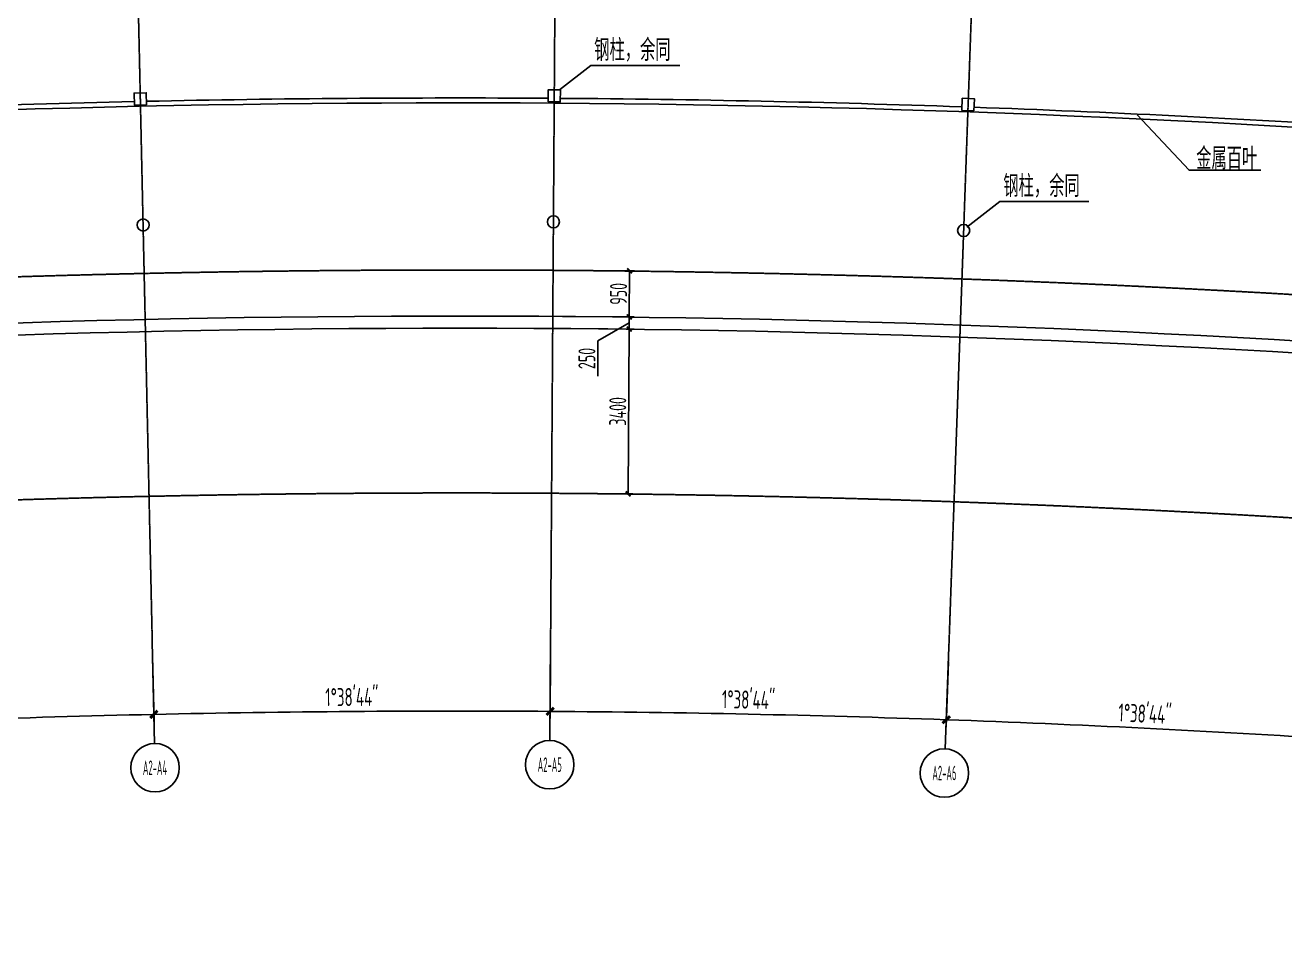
# Model space of a CAD drawing. Header units: millimetres. Extents: x 11536546 to 24947533, y -12764720 to -6308891.
# Drawn here: x 11769832 to 11795811, y -6414175 to -6395427 of the extents above; entities that cross this region are included whole.
import ezdxf
from ezdxf.enums import TextEntityAlignment as Align

# ---------------------------------------------------------------- set-up
doc = ezdxf.new("R2010")
doc.units = ezdxf.units.MM
doc.header["$LTSCALE"] = 10
doc.linetypes.add('A2-RG-AXIS$0$CENTER', pattern=[2, 1.25, -0.25, 0.25, -0.25])
doc.linetypes.add('A2-RG-AXIS$0$DOTE', pattern=[2.42, 2, -0.2, 0.02, -0.2])
for name, color, linetype in [('A2-RB-F5$0$A-DIMS-100', 1, 'Continuous'), ('A2-RG-AXIS$0$A-AXIS', 1, 'Continuous'), ('A2-RG-AXIS$0$A-DIMS-100', 1, 'Continuous'), ('A2-RG-AXIS$0$A-GRID', 1, 'A2-RG-AXIS$0$CENTER'), ('A2-RG-AXIS$0$A-SYMB', 4, 'Continuous'), ('A2-RI-F5$0$A-COLUMN', 9, 'Continuous'), ('A2-RI-F5$0$A-ROOF-DRAN', 175, 'Continuous'), ('A2-RI-F5$0$A-ROOF-EDGE', 2, 'Continuous'), ('A2-RI-F5$0$A-SYMB', 4, 'Continuous'), ('A2-RI-F5$0$A-SYMB-AREA', 4, 'Continuous'), ('A2-RI-F5$0$A-SYMB-NAME', 4, 'Continuous'), ('A2-RI-F5$0$an-wall', 4, 'Continuous')]:
    doc.layers.add(name, color=color, linetype=linetype)
doc.styles.add('A2-RB-F5$0$XD2008', font='hzs.shx', dxfattribs={"width": 0.7, "bigfont": 'hztxt.shx'})
doc.styles.add('A2-RG-AXIS$0$ECADI', font='hzs.shx', dxfattribs={"width": 0.7, "bigfont": 'hztxt.shx'})
doc.styles.add('A2-RG-AXIS$0$XD2008', font='hzs.shx', dxfattribs={"width": 0.7, "bigfont": 'hztxt.shx'})
doc.styles.add('A2-RI-F5$0$ECADI', font='hzs.shx', dxfattribs={"width": 0.7, "bigfont": 'hztxt.shx'})
doc.dimstyles.new('A2-RB-F5$0$XD100$0', dxfattribs={"dimscale": 100, "dimtxt": 3.5, "dimasz": 1, "dimexe": 1, "dimexo": 2, "dimgap": 0.5, "dimtad": 1, "dimdec": 0, "dimdsep": 46, "dimtxsty": 'A2-RB-F5$0$XD2008', "dimblk1": 'A2-RB-F5$0$_ArchTick', "dimblk2": 'A2-RB-F5$0$_ArchTick', "dimsah": 1, "dimcen": 2.5, "dimclrt": 4, "dimaunit": 1, "dimadec": 0, "dimazin": 0, "dimtfac": 1, "dimtdec": 0, "dimtix": 1, "dimtmove": 1, "dimatfit": 3, "dimfxl": 0, "dimtolj": 1, "dimtzin": 0, "dimarcsym": 0})
doc.dimstyles.new('A2-RG-AXIS$0$XD150', dxfattribs={"dimscale": 300, "dimtxt": 2.5, "dimasz": 1.5, "dimexe": 1, "dimexo": 2, "dimgap": 0.5, "dimtad": 1, "dimdec": 0, "dimdsep": 46, "dimtxsty": 'A2-RG-AXIS$0$XD2008', "dimcen": 2.5, "dimclrt": 4, "dimaunit": 1, "dimadec": 3, "dimazin": 0, "dimtfac": 1, "dimtdec": 0, "dimtmove": 2, "dimatfit": 3, "dimfxl": 0, "dimtolj": 1, "dimtzin": 0, "dimarcsym": 0})

# ---------------------------------------------------------------- blocks, each defined once
blk = doc.blocks.new('A2-RG-AXIS$0$ECADI-TAG-GRID')
at = {"color": 13}
blk.add_circle((0, 0), 5, dxfattribs=at)
at = {"style": 'A2-RG-AXIS$0$ECADI', "width": 0.7}
blk.add_attdef('GRID', text='', height=5, dxfattribs=at).set_placement((0, 0), align=Align.MIDDLE)
blk = doc.blocks.new('A2-RG-AXIS$0$_ArchTick')
at = {"color": 0, "linetype": 'ByBlock', "const_width": 0.4}
blk.add_lwpolyline([(-0.5, -0.5), (0.5, 0.5)], dxfattribs=at)
blk = doc.blocks.new('*D496')
at = {"layer": 'A2-RG-AXIS$0$A-DIMS-100', "color": 0, "lineweight": -2, "ltscale": 3, "transparency": 16777216}
for p, q in [((11780666, -6408385), (11780657, -6409735)), ((11788872, -6408559), (11788824, -6409908))]:
    blk.add_line(p, q, dxfattribs=at)
blk.add_arc((11778731, -6694179), 284600, 87.96659, 89.61201, dxfattribs=at)
at = {"layer": 'Defpoints', "color": 0, "ltscale": 3, "transparency": 16777216}
for p in [(11780668, -6408085), (11788882, -6408259), (11786106, -6409674), (11778731, -6694179)]:
    blk.add_point(p, dxfattribs=at)
at = {"layer": 'A2-RG-AXIS$0$A-DIMS-100', "color": 0, "lineweight": -2, "ltscale": 3, "transparency": 16777216, "xscale": 150, "yscale": 150, "zscale": 150}
for p, rotation in [((11780658, -6409585), 179.6120120871543), ((11788829, -6409758), 357.9665933294134)]:
    blk.add_blockref('A2-RG-AXIS$0$_ArchTick', p, dxfattribs=dict(at, rotation=rotation))
at = {"layer": 'A2-RG-AXIS$0$A-DIMS-100', "color": 4, "ltscale": 3, "transparency": 16777216, "insert": (11784750, -6409344), "char_height": 375, "attachment_point": 5, "rotation": 358.7893, "style": 'A2-RG-AXIS$0$XD2008'}
blk.add_mtext('\\A1;1°38\'44"', dxfattribs=at)
blk = doc.blocks.new('*D498')
at = {"layer": 'A2-RG-AXIS$0$A-DIMS-100', "color": 0, "lineweight": -2, "ltscale": 3, "transparency": 16777216}
for p, q in [((11788872, -6408559), (11788824, -6409908)), ((11797069, -6408968), (11796982, -6410315))]:
    blk.add_line(p, q, dxfattribs=at)
blk.add_arc((11778731, -6694179), 284600, 86.32117, 87.96659, dxfattribs=at)
at = {"layer": 'Defpoints', "color": 0, "ltscale": 3, "transparency": 16777216}
for p in [(11788882, -6408259), (11797088, -6408668), (11794272, -6410003), (11778731, -6694179)]:
    blk.add_point(p, dxfattribs=at)
at = {"layer": 'A2-RG-AXIS$0$A-DIMS-100', "color": 0, "lineweight": -2, "ltscale": 3, "transparency": 16777216, "xscale": 150, "yscale": 150, "zscale": 150}
for p, rotation in [((11788829, -6409758), 177.9665933294709), ((11796992, -6410165), 356.3211745693902)]:
    blk.add_blockref('A2-RG-AXIS$0$_ArchTick', p, dxfattribs=dict(at, rotation=rotation))
at = {"layer": 'A2-RG-AXIS$0$A-DIMS-100', "color": 4, "ltscale": 3, "transparency": 16777216, "insert": (11792927, -6409634), "char_height": 375, "attachment_point": 5, "rotation": 357.1439, "style": 'A2-RG-AXIS$0$XD2008'}
blk.add_mtext('\\A1;1°38\'44"', dxfattribs=at)
blk = doc.blocks.new('*D505')
at = {"layer": 'A2-RG-AXIS$0$A-DIMS-100', "color": 0, "lineweight": -2, "ltscale": 3, "transparency": 16777216}
for p, q in [((11780666, -6408385), (11780657, -6409735)), ((11772459, -6408448), (11772489, -6409797))]:
    blk.add_line(p, q, dxfattribs=at)
blk.add_arc((11778731, -6694179), 284600, 89.61201, 91.25743, dxfattribs=at)
at = {"layer": 'Defpoints', "color": 0, "ltscale": 3, "transparency": 16777216}
for p in [(11780668, -6408085), (11772452, -6408148), (11777934, -6409580), (11778731, -6694179)]:
    blk.add_point(p, dxfattribs=at)
at = {"layer": 'A2-RG-AXIS$0$A-DIMS-100', "color": 0, "lineweight": -2, "ltscale": 3, "transparency": 16777216, "xscale": 150, "yscale": 150, "zscale": 150}
for p, rotation in [((11772485, -6409647), 181.2574271685361), ((11780658, -6409585), 359.6120084107951)]:
    blk.add_blockref('A2-RG-AXIS$0$_ArchTick', p, dxfattribs=dict(at, rotation=rotation))
at = {"layer": 'A2-RG-AXIS$0$A-DIMS-100', "color": 4, "ltscale": 3, "transparency": 16777216, "insert": (11776569, -6409289), "char_height": 375, "attachment_point": 5, "rotation": 0.4347, "style": 'A2-RG-AXIS$0$XD2008'}
blk.add_mtext('\\A1;1°38\'44"', dxfattribs=at)
blk = doc.blocks.new('*D507')
at = {"layer": 'A2-RG-AXIS$0$A-DIMS-100', "color": 0, "lineweight": -2, "ltscale": 3, "transparency": 16777216}
for p, q in [((11772459, -6408448), (11772489, -6409797)), ((11764257, -6408745), (11764325, -6410094))]:
    blk.add_line(p, q, dxfattribs=at)
blk.add_arc((11778731, -6694179), 284600, 91.25743, 92.90285, dxfattribs=at)
at = {"layer": 'Defpoints', "color": 0, "ltscale": 3, "transparency": 16777216}
for p in [(11772452, -6408148), (11764242, -6408446), (11769762, -6409720), (11778731, -6694179)]:
    blk.add_point(p, dxfattribs=at)
at = {"layer": 'A2-RG-AXIS$0$A-DIMS-100', "color": 0, "lineweight": -2, "ltscale": 3, "transparency": 16777216, "xscale": 150, "yscale": 150, "zscale": 150}
for p, rotation in [((11772485, -6409647), 1.257427168479658), ((11764318, -6409944), 182.9028459285604)]:
    blk.add_blockref('A2-RG-AXIS$0$_ArchTick', p, dxfattribs=dict(at, rotation=rotation))
at = {"layer": 'A2-RG-AXIS$0$A-DIMS-100', "color": 4, "ltscale": 3, "transparency": 16777216, "insert": (11768390, -6409468), "char_height": 375, "attachment_point": 5, "rotation": 2.0801, "style": 'A2-RG-AXIS$0$XD2008'}
blk.add_mtext('\\A1;1°38\'44"', dxfattribs=at)
blk = doc.blocks.new('A2-RI-F5$0$5erhfh')
at = {"layer": 'A2-RI-F5$0$A-SYMB-AREA', "style": 'A2-RI-F5$0$ECADI', "width": 0.7}
blk.add_attdef('340M2', text='', height=2.5, dxfattribs=at).set_placement((0, 1.25), align=Align.MIDDLE_LEFT)
at = {"layer": 'A2-RI-F5$0$A-SYMB-NAME', "style": 'A2-RI-F5$0$ECADI', "width": 0.7}
blk.add_attdef('CHINESENAME', (-12.29, 3.09), '', height=4.5, dxfattribs=at)
blk = doc.blocks.new('A2-RI-F5')
at = {"layer": 'A2-RI-F5$0$A-COLUMN'}
for points in [[(11772334, -6397072), (11772329, -6396822), (11772079, -6396828), (11772084, -6397077)], [(11780618, -6397009), (11780620, -6396759), (11780870, -6396761), (11780868, -6397011)], [(11789400, -6397195), (11789409, -6396945), (11789159, -6396936), (11789150, -6397186)]]:
    blk.add_lwpolyline(points, close=True, dxfattribs=at)
for centre in [(11772264, -6399549), (11780726, -6399485), (11789187, -6399664)]:
    blk.add_circle(centre, 125, dxfattribs=at)
at = {"layer": 'A2-RI-F5$0$A-ROOF-DRAN'}
blk.add_arc((11778731, -6694179), 299750, 77.09857, 93.89836, dxfattribs=at)
at = {"layer": 'A2-RI-F5$0$A-ROOF-EDGE'}
for radius, start, end in [(292750, 76.29192, 95.32205), (292500, 76.24299, 95.37098)]:
    blk.add_arc((11778731, -6694179), radius, start, end, dxfattribs=at)
at = {"layer": 'A2-RI-F5$0$A-SYMB'}
for points in [[(11783335, -6396259), (11781500, -6396259), (11780850, -6396761)], [(11795315, -6398419), (11793838, -6398419), (11792765, -6397274)], [(11791772, -6399066), (11789936, -6399066), (11789255, -6399592)]]:
    blk.add_lwpolyline(points, dxfattribs=at)
at = {"layer": 'A2-RI-F5$0$an-wall'}
for radius, start, end in [(297250, 89.63594, 91.23317), (297250, 87.99053, 89.58775), (297150, 76.6606, 94.29744), (297250, 91.28136, 92.87858), (297250, 86.34511, 87.94234)]:
    blk.add_arc((11778730, -6694179), radius, start, end, dxfattribs=at)
ref = blk.add_blockref('A2-RI-F5$0$5erhfh', (11782797, -6396474), dxfattribs=dict(xscale=100, yscale=100, zscale=100))
ref.add_attrib('CHINESENAME', '钢柱，余同', (11781568, -6396165), dxfattribs={"layer": 'A2-RI-F5$0$A-SYMB-NAME', "height": 450, "style": 'A2-RI-F5$0$ECADI', "width": 0.7})
ref = blk.add_blockref('A2-RI-F5$0$5erhfh', (11795212, -6398712), dxfattribs=dict(xscale=100, yscale=100, zscale=100))
ref.add_attrib('CHINESENAME', '金属百叶', (11793983, -6398403), dxfattribs={"layer": 'A2-RI-F5$0$A-SYMB-NAME', "height": 450, "style": 'A2-RI-F5$0$ECADI', "width": 0.7})
ref = blk.add_blockref('A2-RI-F5$0$5erhfh', (11791234, -6399281), dxfattribs=dict(xscale=100, yscale=100, zscale=100))
ref.add_attrib('CHINESENAME', '钢柱，余同', (11790005, -6398972), dxfattribs={"layer": 'A2-RI-F5$0$A-SYMB-NAME', "height": 450, "style": 'A2-RI-F5$0$ECADI', "width": 0.7})
blk = doc.blocks.new('A2-RB-F5$0$_ArchTick')
at = {"color": 0, "linetype": 'ByBlock', "const_width": 0.4}
blk.add_lwpolyline([(-0.5, -0.5), (0.5, 0.5)], dxfattribs=at)
blk = doc.blocks.new('*D788')
at = {"layer": 'A2-RB-F5$0$A-DIMS-100', "color": 0, "lineweight": -2, "transparency": 16777216}
for p, q in [((11780920, -6400487), (11782397, -6400497)), ((11782291, -6401446), (11782297, -6400496)), ((11780913, -6401437), (11782391, -6401447))]:
    blk.add_line(p, q, dxfattribs=at)
at = {"layer": 'Defpoints', "color": 0, "transparency": 16777216}
for p in [(11780720, -6400485), (11782297, -6400496), (11780713, -6401435)]:
    blk.add_point(p, dxfattribs=at)
at = {"layer": 'A2-RB-F5$0$A-DIMS-100', "color": 0, "lineweight": -2, "transparency": 16777216, "xscale": 100, "yscale": 100, "zscale": 100}
for p, rotation in [((11782297, -6400496), 89.61201001902933), ((11782291, -6401446), 269.6120100190294)]:
    blk.add_blockref('A2-RB-F5$0$_ArchTick', p, dxfattribs=dict(at, rotation=rotation))
at = {"layer": 'A2-RB-F5$0$A-DIMS-100', "color": 4, "transparency": 16777216, "insert": (11782069, -6400970), "char_height": 350, "attachment_point": 5, "rotation": 89.612, "style": 'A2-RB-F5$0$XD2008'}
blk.add_mtext('\\A1;950', dxfattribs=at)
blk = doc.blocks.new('*D789')
at = {"layer": 'A2-RB-F5$0$A-DIMS-100', "color": 0, "lineweight": -2, "transparency": 16777216}
for p, q in [((11780911, -6401687), (11782389, -6401697)), ((11782289, -6401696), (11782266, -6405096)), ((11780888, -6405087), (11782366, -6405097))]:
    blk.add_line(p, q, dxfattribs=at)
at = {"layer": 'Defpoints', "color": 0, "transparency": 16777216}
for p in [(11780711, -6401685), (11780688, -6405085), (11782266, -6405096)]:
    blk.add_point(p, dxfattribs=at)
at = {"layer": 'A2-RB-F5$0$A-DIMS-100', "color": 0, "lineweight": -2, "transparency": 16777216, "xscale": 100, "yscale": 100, "zscale": 100}
for p, rotation in [((11782289, -6401696), 89.61201009573603), ((11782266, -6405096), 269.612010095736)]:
    blk.add_blockref('A2-RB-F5$0$_ArchTick', p, dxfattribs=dict(at, rotation=rotation))
at = {"layer": 'A2-RB-F5$0$A-DIMS-100', "color": 4, "transparency": 16777216, "insert": (11782053, -6403395), "char_height": 350, "attachment_point": 5, "rotation": 89.612, "style": 'A2-RB-F5$0$XD2008'}
blk.add_mtext('\\A1;3400', dxfattribs=at)
blk = doc.blocks.new('*D796')
at = {"layer": 'A2-RB-F5$0$A-DIMS-100', "color": 0, "lineweight": -2, "transparency": 16777216}
for p, q in [((11780913, -6401437), (11782391, -6401447)), ((11782290, -6401571), (11781645, -6401940)), ((11782291, -6401446), (11782289, -6401696)), ((11780911, -6401687), (11782389, -6401697)), ((11781645, -6401940), (11781640, -6402670))]:
    blk.add_line(p, q, dxfattribs=at)
at = {"layer": 'Defpoints', "color": 0, "transparency": 16777216}
for p in [(11780713, -6401435), (11780711, -6401685), (11782289, -6401696)]:
    blk.add_point(p, dxfattribs=at)
at = {"layer": 'A2-RB-F5$0$A-DIMS-100', "color": 0, "lineweight": -2, "transparency": 16777216, "xscale": 100, "yscale": 100, "zscale": 100}
for p, rotation in [((11782289, -6401696), 269.6120103873504), ((11782291, -6401446), 89.61201038735045)]:
    blk.add_blockref('A2-RB-F5$0$_ArchTick', p, dxfattribs=dict(at, rotation=rotation))
at = {"layer": 'A2-RB-F5$0$A-DIMS-100', "color": 4, "transparency": 16777216, "insert": (11781417, -6402304), "char_height": 350, "attachment_point": 5, "rotation": 89.612, "style": 'A2-RB-F5$0$XD2008'}
blk.add_mtext('\\A1;250', dxfattribs=at)
blk = doc.blocks.new('A2-RG-AXIS')
at = {"layer": 'A2-RG-AXIS$0$A-AXIS', "ltscale": 3}
for p, q in [((11780668.1, -6408085.3), (11780653.9, -6410185.2)), ((11772452.4, -6408147.6), (11772498.5, -6410247.1)), ((11788882.2, -6408258.9), (11788807.7, -6410357.5))]:
    blk.add_line(p, q, dxfattribs=at)
at = {"layer": 'A2-RG-AXIS$0$A-GRID', "linetype": 'A2-RG-AXIS$0$DOTE'}
for p, q in [((11771570.2, -6367957.3), (11772452.4, -6408147.6)), ((11780668.1, -6408085.3), (11780940.3, -6367886.2)), ((11790308.6, -6368084.2), (11788882.2, -6408258.9))]:
    blk.add_line(p, q, dxfattribs=at)
for radius, start, end in [(304100, 75.589285, 95.407644), (300800, 75.589285, 95.407644), (293700, 75.589281, 95.407645), (289100, 75.589281, 95.407645)]:
    blk.add_arc((11778730.7, -6694178.7), radius, start, end, dxfattribs=at)
at = {"layer": 'A2-RG-AXIS$0$A-SYMB'}
ref = blk.add_blockref('A2-RG-AXIS$0$ECADI-TAG-GRID', (11780650.5, -6410685.2), dxfattribs=dict(at, xscale=100, yscale=100, zscale=100))
ref.add_attrib('GRID', 'A2-A5', dxfattribs={"layer": '0', "extrusion": (0, 0, -1), "height": 300, "style": 'A2-RG-AXIS$0$ECADI', "text_generation_flag": 2, "width": 0.5}).set_placement((-11780650.5, -6410685.2), align=Align.MIDDLE)
ref = blk.add_blockref('A2-RG-AXIS$0$ECADI-TAG-GRID', (11772509.4, -6410747), dxfattribs=dict(at, xscale=100, yscale=100, zscale=100))
ref.add_attrib('GRID', 'A2-A4', dxfattribs={"layer": '0', "extrusion": (0, 0, -1), "height": 300, "style": 'A2-RG-AXIS$0$ECADI', "text_generation_flag": 2, "width": 0.5}).set_placement((-11772509.4, -6410747), align=Align.MIDDLE)
ref = blk.add_blockref('A2-RG-AXIS$0$ECADI-TAG-GRID', (11788789.9, -6410857.2), dxfattribs=dict(at, xscale=100, yscale=100, zscale=100))
ref.add_attrib('GRID', 'A2-A6', dxfattribs={"layer": '0', "extrusion": (0, 0, -1), "height": 300, "style": 'A2-RG-AXIS$0$ECADI', "text_generation_flag": 2, "width": 0.5}).set_placement((-11788789.9, -6410857.2), align=Align.MIDDLE)
at = {"layer": 'A2-RG-AXIS$0$A-DIMS-100', "ltscale": 3}
for base, p1, p2, picture, middle in [((11777933.6, -6409579.8), (11780668.1, -6408085.3), (11772452.4, -6408147.6), '*D505', (11776569.1, -6409288.7)), ((11786105.9, -6409674.3), (11780668.1, -6408085.3), (11788882.2, -6408258.9), '*D496', (11784750.4, -6409344.1)), ((11769761.9, -6409720.1), (11772452.4, -6408147.6), (11764241.9, -6408445.8), '*D507', (11768389.7, -6409468.2)), ((11794272.1, -6410003.4), (11788882.2, -6408258.9), (11797087.9, -6408668.2), '*D498', (11792926.6, -6409634.4))]:
    dim = blk.add_angular_dim_3p(base=base, center=(11778730.7, -6694178.7), p1=p1, p2=p2, dimstyle='A2-RG-AXIS$0$XD150', override={"dimscale": 150, "dimasz": 1, "dimblk": 'A2-RG-AXIS$0$_ArchTick', "dimadec": 4}, dxfattribs=at)
    dim.commit()
    dim.dimension.update_dxf_attribs({"geometry": picture, "text_midpoint": middle})
blk = doc.blocks.new('A2-RB-F5')
at = {"layer": 'A2-RB-F5$0$A-DIMS-100'}
for p1, p2, distance, picture, middle in [((11780713.1, -6401435.4), (11780719.5, -6400485.4), -1577.9, '*D788', (11782069.2, -6400969.6)), ((11780711.4, -6401685.4), (11780688.4, -6405085.3), 1577.9, '*D789', (11782052.8, -6403394.5))]:
    dim = blk.add_aligned_dim(p1=p1, p2=p2, distance=distance, dimstyle='A2-RB-F5$0$XD100$0', dxfattribs=at)
    dim.commit()
    dim.dimension.update_dxf_attribs({"geometry": picture, "text_midpoint": middle})
dim = blk.add_linear_dim(base=(11782289.3, -6401696.1), p1=(11780713.1, -6401435.4), p2=(11780711.4, -6401685.4), angle=269.61201, dimstyle='A2-RB-F5$0$XD100$0', dxfattribs=at)
dim.commit()
dim.dimension.update_dxf_attribs({"geometry": '*D796', "text_midpoint": (11781644.6, -6401990.2), "dimtype": 129})

msp = doc.modelspace()

# ---------------------------------------------------------------- block references
for name in ['A2-RG-AXIS', 'A2-RI-F5', 'A2-RB-F5', 'A2-RB-F5']:
    msp.add_blockref(name, (0, 0))

doc.saveas('drawing.dxf')
